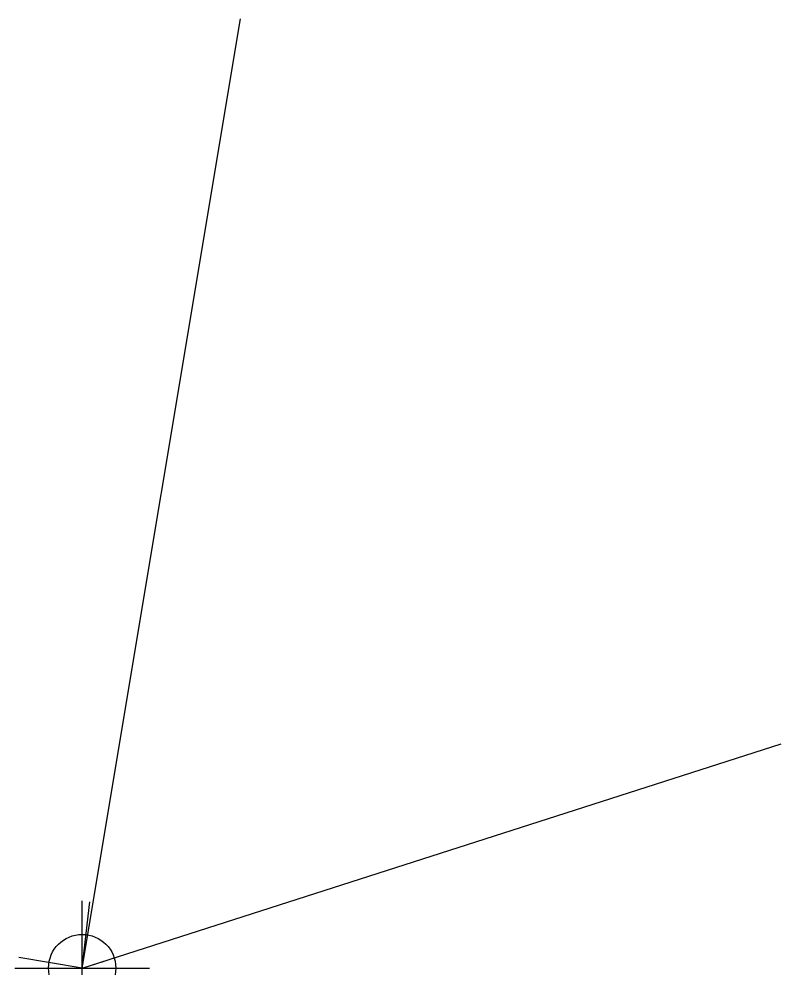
# Model space of a CAD drawing. Header units: millimetres. Extents: x 14.4 to 53, y 23 to 37.1.
# Drawn here: x 14.37 to 25.7, y 22.97 to 37.07 of the extents above; entities outside this region: 1.
import ezdxf

# ---------------------------------------------------------------- set-up
doc = ezdxf.new("R2010")
doc.units = ezdxf.units.MM
doc.header["$PDMODE"] = 34
doc.header["$PDSIZE"] = -5
for name, color, linetype in [('cs', 7, 'Continuous'), ('o', 7, 'Continuous'), ('p1', 7, 'Continuous'), ('v1', 7, 'Continuous'), ('v2', 7, 'Continuous')]:
    doc.layers.add(name, color=color, linetype=linetype)

msp = doc.modelspace()

# ---------------------------------------------------------------- linework, layer by layer
at = {"layer": 'cs', "color": 3}
msp.add_line((15.311, 22.97), (15.426, 23.952, -0.149), dxfattribs=at)
at = {"layer": 'cs', "color": 5}
msp.add_line((15.311, 22.97), (14.372, 23.127, 0.308), dxfattribs=at)
at = {"layer": 'cs', "color": 1}
msp.add_line((15.311, 22.97), (15.636, 23.074, 0.94), dxfattribs=at)
at = {"layer": 'o'}
msp.add_point((15.311, 22.97), dxfattribs=at)
at = {"layer": 'p1', "color": 3}
msp.add_point((53.015, 34.518, 20.1), dxfattribs=at)
at = {"layer": 'v1'}
msp.add_line((15.311, 22.97), (25.697, 26.299, 30), dxfattribs=at)
at = {"layer": 'v2'}
msp.add_line((15.311, 22.97), (17.662, 37.071), dxfattribs=at)

doc.saveas('drawing.dxf')
